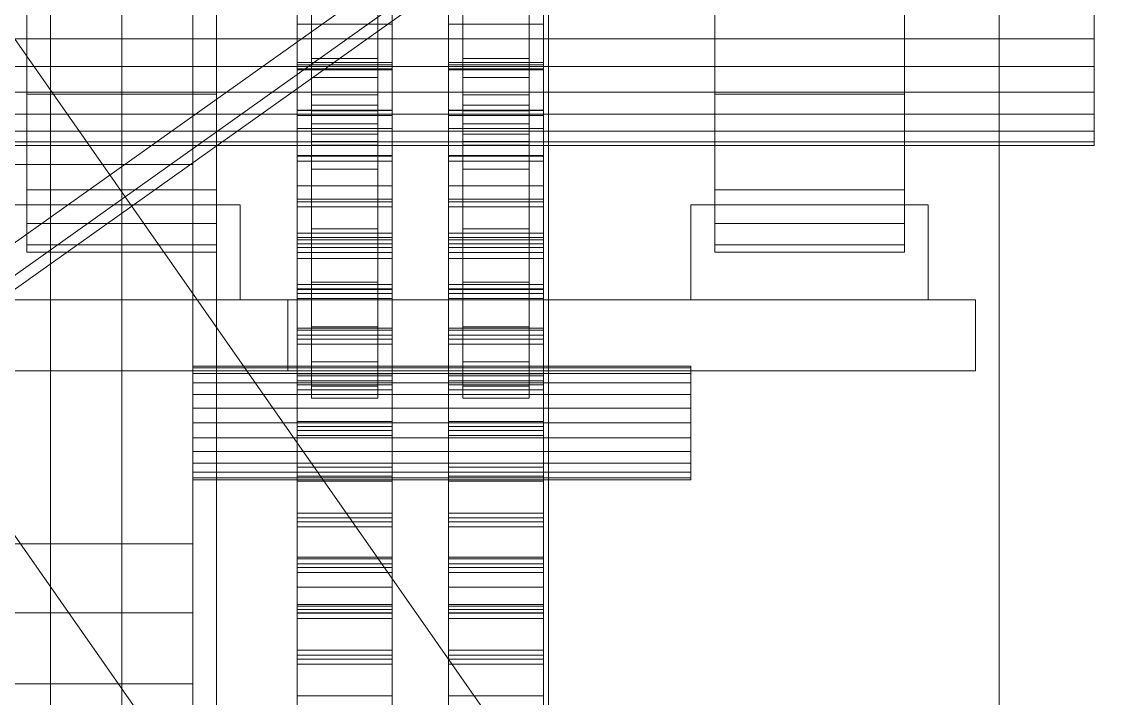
# Model space of a CAD drawing. Header units: millimetres. Extents: x -191664 to 191490, y -197311 to 10263.
# Drawn here: x 1393.9 to 1621.7, y -29932.6 to -29789.9 of the extents above; entities that cross this region are included whole.
import ezdxf

# ---------------------------------------------------------------- set-up
doc = ezdxf.new("R2010")
doc.units = ezdxf.units.MM
doc.layers.add('frontal_secador', color=7, linetype='Continuous', lineweight=0)
doc.layers.add('frontal_tolva', color=7, linetype='Continuous', lineweight=0)

msp = doc.modelspace()

# ---------------------------------------------------------------- linework, layer by layer
at = {"layer": 'frontal_secador', "color": 253, "true_color": 0xa6b3ba}
for p, q in [((1600, -31975), (1600, -29010)), ((1300, -29848.5), (1450, -29848.5)), ((1300, -29848.5), (1595, -29848.5)), ((1450, -29863.5), (1450, -29848.5)), ((1595, -29863.5), (1595, -29848.5)), ((1300, -29863.5), (1450, -29863.5)), ((1300, -29863.5), (1595, -29863.5)), ((1370, -29914.49), (1430, -29914.49)), ((1430, -29929.49), (1430, -29914.49)), ((1370, -29929.49), (1430, -29929.49))]:
    msp.add_line(p, q, dxfattribs=at)
at = {"layer": 'frontal_secador', "color": 254, "true_color": 0xd8e0dc}
msp.add_line((1400, -31335), (1400, -29065), dxfattribs=at)
at = {"layer": 'frontal_secador', "color": 253, "true_color": 0x9fadb2}
msp.add_line((1400, -30650), (1400, -29065), dxfattribs=at)
at = {"layer": 'frontal_secador', "color": 251, "true_color": 0x536a64}
for p, q in [((1400, -31350), (1400, -29100)), ((1400, -30625), (1400, -29605)), ((1430, -30625), (1430, -29605))]:
    msp.add_line(p, q, dxfattribs=at)
at = {"layer": 'frontal_secador', "color": 9, "true_color": 0xb8c6c1}
for p, q in [((1415, -30590), (1415, -29640)), ((1435, -30590), (1435, -29640))]:
    msp.add_line(p, q, dxfattribs=at)
at = {"layer": 'frontal_secador', "color": 55, "true_color": 0xb9a24b}
msp.add_line((1505, -30183.5), (1505, -29683.5), dxfattribs=at)
at = {"layer": 'frontal_secador', "color": 252, "true_color": 0x8ba19a}
for p, q in [((1455, -29793.5), (1455, -29779.51)), ((1469, -29779.51), (1469, -29793.5)), ((1486.88, -29793.5), (1486.88, -29779.51)), ((1500.88, -29779.51), (1500.88, -29793.5)), ((1395, -29793.5), (1395, -29781.85)), ((1435, -29781.85), (1435, -29793.5)), ((1540, -29793.5), (1540, -29781.85)), ((1580, -29781.85), (1580, -29793.5)), ((1395, -29787.68), (1395, -29793.5)), ((1435, -29793.5), (1435, -29787.68)), ((1540, -29787.68), (1540, -29793.5)), ((1580, -29793.5), (1580, -29787.68)), ((1455, -29789.37), (1455, -29793.5)), ((1469, -29793.5), (1469, -29789.37)), ((1486.88, -29789.37), (1486.88, -29793.5)), ((1500.88, -29793.5), (1500.88, -29789.37)), ((1435, -29793.5), (1395, -29793.5)), ((1395, -29793.5), (1395, -29805.15)), ((1395, -29799.32), (1395, -29793.5)), ((1435, -29805.15), (1435, -29793.5)), ((1435, -29793.5), (1435, -29799.32)), ((1469, -29793.5), (1455, -29793.5)), ((1455, -29793.5), (1455, -29807.49)), ((1455, -29797.63), (1455, -29793.5)), ((1469, -29807.49), (1469, -29793.5)), ((1469, -29793.5), (1469, -29797.63)), ((1500.88, -29793.5), (1486.88, -29793.5)), ((1486.88, -29793.5), (1486.88, -29807.49)), ((1486.88, -29797.63), (1486.88, -29793.5)), ((1500.88, -29807.49), (1500.88, -29793.5)), ((1500.88, -29793.5), (1500.88, -29797.63)), ((1580, -29793.5), (1540, -29793.5)), ((1540, -29793.5), (1540, -29805.15)), ((1540, -29799.32), (1540, -29793.5)), ((1580, -29805.15), (1580, -29793.5)), ((1580, -29793.5), (1580, -29799.32)), ((1469, -29797.63), (1455, -29797.63)), ((1455, -29797.63), (1455, -29807.49)), ((1455, -29801.63), (1455, -29797.63)), ((1469, -29807.49), (1469, -29797.63)), ((1469, -29797.63), (1469, -29801.63)), ((1500.88, -29797.63), (1486.88, -29797.63)), ((1486.88, -29797.63), (1486.88, -29807.49)), ((1486.88, -29801.63), (1486.88, -29797.63)), ((1500.88, -29807.49), (1500.88, -29797.63)), ((1500.88, -29797.63), (1500.88, -29801.63)), ((1435, -29799.32), (1395, -29799.32)), ((1395, -29799.32), (1395, -29805.15)), ((1395, -29804.75), (1395, -29799.32)), ((1435, -29805.15), (1435, -29799.32)), ((1435, -29799.32), (1435, -29804.75)), ((1580, -29799.32), (1540, -29799.32)), ((1540, -29799.32), (1540, -29805.15)), ((1540, -29804.75), (1540, -29799.32)), ((1580, -29805.15), (1580, -29799.32)), ((1580, -29799.32), (1580, -29804.75)), ((1469, -29801.63), (1455, -29801.63)), ((1455, -29801.63), (1455, -29821)), ((1455, -29805.34), (1455, -29801.63)), ((1469, -29821), (1469, -29801.63)), ((1469, -29801.63), (1469, -29805.34)), ((1500.88, -29801.63), (1486.88, -29801.63)), ((1486.88, -29801.63), (1486.88, -29821)), ((1486.88, -29805.34), (1486.88, -29801.63)), ((1500.88, -29821), (1500.88, -29801.63)), ((1500.88, -29801.63), (1500.88, -29805.34)), ((1435, -29804.75), (1395, -29804.75)), ((1395, -29804.75), (1395, -29816)), ((1395, -29809.41), (1395, -29804.75)), ((1395, -29805.15), (1435, -29805.15)), ((1395, -29805.15), (1395, -29816)), ((1435, -29816), (1435, -29804.75)), ((1435, -29804.75), (1435, -29809.41)), ((1435, -29816), (1435, -29805.15)), ((1580, -29804.75), (1540, -29804.75)), ((1540, -29804.75), (1540, -29816)), ((1540, -29809.41), (1540, -29804.75)), ((1540, -29805.15), (1580, -29805.15)), ((1540, -29805.15), (1540, -29816)), ((1580, -29816), (1580, -29804.75)), ((1580, -29804.75), (1580, -29809.41)), ((1580, -29816), (1580, -29805.15)), ((1469, -29805.34), (1455, -29805.34)), ((1455, -29805.34), (1455, -29833.57)), ((1455, -29808.66), (1455, -29805.34)), ((1469, -29833.57), (1469, -29805.34)), ((1469, -29805.34), (1469, -29808.66)), ((1500.88, -29805.34), (1486.88, -29805.34)), ((1486.88, -29805.34), (1486.88, -29833.57)), ((1486.88, -29808.66), (1486.88, -29805.34)), ((1500.88, -29833.57), (1500.88, -29805.34)), ((1500.88, -29805.34), (1500.88, -29808.66)), ((1435, -29809.41), (1395, -29809.41)), ((1395, -29809.41), (1395, -29825.32)), ((1395, -29812.99), (1395, -29809.41)), ((1435, -29825.32), (1435, -29809.41)), ((1435, -29809.41), (1435, -29812.99)), ((1455, -29807.49), (1469, -29807.49)), ((1455, -29807.49), (1455, -29821)), ((1469, -29808.66), (1455, -29808.66)), ((1455, -29808.66), (1455, -29844.78)), ((1455, -29811.46), (1455, -29808.66)), ((1469, -29821), (1469, -29807.49)), ((1469, -29844.78), (1469, -29808.66)), ((1469, -29808.66), (1469, -29811.46)), ((1486.88, -29807.49), (1500.88, -29807.49)), ((1486.88, -29807.49), (1486.88, -29821)), ((1500.88, -29808.66), (1486.88, -29808.66)), ((1486.88, -29808.66), (1486.88, -29844.78)), ((1486.88, -29811.46), (1486.88, -29808.66)), ((1500.88, -29821), (1500.88, -29807.49)), ((1500.88, -29844.78), (1500.88, -29808.66)), ((1500.88, -29808.66), (1500.88, -29811.46)), ((1580, -29809.41), (1540, -29809.41)), ((1540, -29809.41), (1540, -29825.32)), ((1540, -29812.99), (1540, -29809.41)), ((1580, -29825.32), (1580, -29809.41)), ((1580, -29809.41), (1580, -29812.99)), ((1469, -29811.46), (1455, -29811.46)), ((1455, -29811.46), (1455, -29854.24)), ((1455, -29813.64), (1455, -29811.46)), ((1469, -29854.24), (1469, -29811.46)), ((1469, -29811.46), (1469, -29813.64)), ((1500.88, -29811.46), (1486.88, -29811.46)), ((1486.88, -29811.46), (1486.88, -29854.24)), ((1486.88, -29813.64), (1486.88, -29811.46)), ((1500.88, -29854.24), (1500.88, -29811.46)), ((1500.88, -29811.46), (1500.88, -29813.64)), ((1435, -29812.99), (1395, -29812.99)), ((1395, -29812.99), (1395, -29832.47)), ((1395, -29815.23), (1395, -29812.99)), ((1435, -29832.47), (1435, -29812.99)), ((1435, -29812.99), (1435, -29815.23)), ((1469, -29813.64), (1455, -29813.64)), ((1455, -29813.64), (1455, -29861.64)), ((1455, -29815.14), (1455, -29813.64)), ((1469, -29861.64), (1469, -29813.64)), ((1469, -29813.64), (1469, -29815.14)), ((1500.88, -29813.64), (1486.88, -29813.64)), ((1486.88, -29813.64), (1486.88, -29861.64)), ((1486.88, -29815.14), (1486.88, -29813.64)), ((1500.88, -29861.64), (1500.88, -29813.64)), ((1500.88, -29813.64), (1500.88, -29815.14)), ((1580, -29812.99), (1540, -29812.99)), ((1540, -29812.99), (1540, -29832.47)), ((1540, -29815.23), (1540, -29812.99)), ((1580, -29832.47), (1580, -29812.99)), ((1580, -29812.99), (1580, -29815.23)), ((1435, -29815.23), (1395, -29815.23)), ((1395, -29815.23), (1395, -29836.97)), ((1395, -29816), (1395, -29815.23)), ((1395, -29816), (1435, -29816)), ((1395, -29816), (1395, -29825.32)), ((1395, -29816), (1395, -29838.5)), ((1435, -29836.97), (1435, -29815.23)), ((1435, -29815.23), (1435, -29816)), ((1435, -29825.32), (1435, -29816)), ((1435, -29838.5), (1435, -29816)), ((1469, -29815.14), (1455, -29815.14)), ((1455, -29815.14), (1455, -29866.71)), ((1455, -29815.9), (1455, -29815.14)), ((1469, -29815.9), (1455, -29815.9)), ((1455, -29815.9), (1455, -29869.29)), ((1469, -29866.71), (1469, -29815.14)), ((1469, -29815.14), (1469, -29815.9)), ((1469, -29869.29), (1469, -29815.9)), ((1500.88, -29815.14), (1486.88, -29815.14)), ((1486.88, -29815.14), (1486.88, -29866.71)), ((1486.88, -29815.9), (1486.88, -29815.14)), ((1500.88, -29815.9), (1486.88, -29815.9)), ((1486.88, -29815.9), (1486.88, -29869.29)), ((1500.88, -29866.71), (1500.88, -29815.14)), ((1500.88, -29815.14), (1500.88, -29815.9)), ((1500.88, -29869.29), (1500.88, -29815.9)), ((1580, -29815.23), (1540, -29815.23)), ((1540, -29815.23), (1540, -29836.97)), ((1540, -29816), (1540, -29815.23)), ((1540, -29816), (1580, -29816)), ((1540, -29816), (1540, -29825.32)), ((1540, -29816), (1540, -29838.5)), ((1580, -29836.97), (1580, -29815.23)), ((1580, -29815.23), (1580, -29816)), ((1580, -29825.32), (1580, -29816)), ((1580, -29838.5), (1580, -29816)), ((1455, -29821), (1469, -29821)), ((1455, -29821), (1455, -29833.57)), ((1469, -29833.57), (1469, -29821)), ((1486.88, -29821), (1500.88, -29821)), ((1486.88, -29821), (1486.88, -29833.57)), ((1500.88, -29833.57), (1500.88, -29821)), ((1395, -29825.32), (1435, -29825.32)), ((1395, -29825.32), (1395, -29832.47)), ((1435, -29832.47), (1435, -29825.32)), ((1540, -29825.32), (1580, -29825.32)), ((1540, -29825.32), (1540, -29832.47)), ((1580, -29832.47), (1580, -29825.32)), ((1395, -29832.47), (1435, -29832.47)), ((1395, -29832.47), (1395, -29836.97)), ((1435, -29836.97), (1435, -29832.47)), ((1540, -29832.47), (1580, -29832.47)), ((1540, -29832.47), (1540, -29836.97)), ((1580, -29836.97), (1580, -29832.47)), ((1452, -29835.86), (1452, -29834.49)), ((1452, -29834.49), (1472, -29834.49)), ((1452, -29862.49), (1452, -29834.49)), ((1455, -29833.57), (1469, -29833.57)), ((1455, -29833.57), (1455, -29844.78)), ((1469, -29844.78), (1469, -29833.57)), ((1472, -29834.49), (1472, -29835.86)), ((1472, -29834.49), (1472, -29862.49)), ((1483.88, -29835.86), (1483.88, -29834.49)), ((1483.88, -29834.49), (1503.88, -29834.49)), ((1483.88, -29862.49), (1483.88, -29834.49)), ((1486.88, -29833.57), (1500.88, -29833.57)), ((1486.88, -29833.57), (1486.88, -29844.78)), ((1500.88, -29844.78), (1500.88, -29833.57)), ((1503.88, -29834.49), (1503.88, -29835.86)), ((1503.88, -29834.49), (1503.88, -29862.49)), ((1395, -29836.97), (1435, -29836.97)), ((1395, -29836.97), (1395, -29838.5)), ((1435, -29838.5), (1435, -29836.97)), ((1452, -29839.85), (1452, -29835.86)), ((1452, -29835.86), (1472, -29835.86)), ((1452, -29862.9), (1452, -29835.86)), ((1472, -29835.86), (1472, -29839.85)), ((1472, -29835.86), (1472, -29862.9)), ((1483.88, -29839.85), (1483.88, -29835.86)), ((1483.88, -29835.86), (1503.88, -29835.86)), ((1483.88, -29862.9), (1483.88, -29835.86)), ((1503.88, -29835.86), (1503.88, -29839.85)), ((1503.88, -29835.86), (1503.88, -29862.9)), ((1540, -29836.97), (1580, -29836.97)), ((1540, -29836.97), (1540, -29838.5)), ((1580, -29838.5), (1580, -29836.97)), ((1395, -29838.5), (1435, -29838.5)), ((1540, -29838.5), (1580, -29838.5)), ((1452, -29846.21), (1452, -29839.85)), ((1452, -29839.85), (1472, -29839.85)), ((1452, -29864.1), (1452, -29839.85)), ((1472, -29839.85), (1472, -29846.21)), ((1472, -29839.85), (1472, -29864.1)), ((1483.88, -29846.21), (1483.88, -29839.85)), ((1483.88, -29839.85), (1503.88, -29839.85)), ((1483.88, -29864.1), (1483.88, -29839.85)), ((1503.88, -29839.85), (1503.88, -29846.21)), ((1503.88, -29839.85), (1503.88, -29864.1)), ((1455, -29844.78), (1469, -29844.78)), ((1455, -29844.78), (1455, -29854.24)), ((1469, -29854.24), (1469, -29844.78)), ((1486.88, -29844.78), (1500.88, -29844.78)), ((1486.88, -29844.78), (1486.88, -29854.24)), ((1500.88, -29854.24), (1500.88, -29844.78)), ((1452, -29854.49), (1452, -29846.21)), ((1452, -29846.21), (1472, -29846.21)), ((1452, -29866.01), (1452, -29846.21)), ((1472, -29846.21), (1472, -29854.49)), ((1472, -29846.21), (1472, -29866.01)), ((1483.88, -29854.49), (1483.88, -29846.21)), ((1483.88, -29846.21), (1503.88, -29846.21)), ((1483.88, -29866.01), (1483.88, -29846.21)), ((1503.88, -29846.21), (1503.88, -29854.49)), ((1503.88, -29846.21), (1503.88, -29866.01)), ((1452, -29864.14), (1452, -29854.49)), ((1452, -29854.49), (1472, -29854.49)), ((1452, -29868.49), (1452, -29854.49)), ((1455, -29854.24), (1469, -29854.24)), ((1455, -29854.24), (1455, -29861.64)), ((1469, -29861.64), (1469, -29854.24)), ((1472, -29854.49), (1472, -29864.14)), ((1472, -29854.49), (1472, -29868.49)), ((1483.88, -29864.14), (1483.88, -29854.49)), ((1483.88, -29854.49), (1503.88, -29854.49)), ((1483.88, -29868.49), (1483.88, -29854.49)), ((1486.88, -29854.24), (1500.88, -29854.24)), ((1486.88, -29854.24), (1486.88, -29861.64)), ((1500.88, -29861.64), (1500.88, -29854.24)), ((1503.88, -29854.49), (1503.88, -29864.14)), ((1503.88, -29854.49), (1503.88, -29868.49)), ((1455, -29861.64), (1469, -29861.64)), ((1455, -29861.64), (1455, -29866.71)), ((1469, -29866.71), (1469, -29861.64)), ((1486.88, -29861.64), (1500.88, -29861.64)), ((1486.88, -29861.64), (1486.88, -29866.71)), ((1500.88, -29866.71), (1500.88, -29861.64)), ((1452, -29862.49), (1452, -29862.9)), ((1472, -29862.49), (1452, -29862.49)), ((1452, -29862.9), (1452, -29864.1)), ((1472, -29862.9), (1452, -29862.9)), ((1452, -29864.1), (1452, -29866.01)), ((1472, -29864.1), (1452, -29864.1)), ((1452, -29874.49), (1452, -29864.14)), ((1452, -29864.14), (1472, -29864.14)), ((1452, -29871.39), (1452, -29864.14)), ((1472, -29862.9), (1472, -29862.49)), ((1472, -29864.1), (1472, -29862.9)), ((1472, -29866.01), (1472, -29864.1)), ((1472, -29864.14), (1472, -29874.49)), ((1472, -29864.14), (1472, -29871.39)), ((1483.88, -29862.49), (1483.88, -29862.9)), ((1503.88, -29862.49), (1483.88, -29862.49)), ((1483.88, -29862.9), (1483.88, -29864.1)), ((1503.88, -29862.9), (1483.88, -29862.9)), ((1483.88, -29864.1), (1483.88, -29866.01)), ((1503.88, -29864.1), (1483.88, -29864.1)), ((1483.88, -29874.49), (1483.88, -29864.14)), ((1483.88, -29864.14), (1503.88, -29864.14)), ((1483.88, -29871.39), (1483.88, -29864.14)), ((1503.88, -29862.9), (1503.88, -29862.49)), ((1503.88, -29864.1), (1503.88, -29862.9)), ((1503.88, -29866.01), (1503.88, -29864.1)), ((1503.88, -29864.14), (1503.88, -29874.49)), ((1503.88, -29864.14), (1503.88, -29871.39)), ((1452, -29866.01), (1452, -29868.49)), ((1472, -29866.01), (1452, -29866.01)), ((1472, -29868.49), (1472, -29866.01)), ((1483.88, -29866.01), (1483.88, -29868.49)), ((1503.88, -29866.01), (1483.88, -29866.01)), ((1503.88, -29868.49), (1503.88, -29866.01)), ((1452, -29868.49), (1452, -29871.39)), ((1472, -29868.49), (1452, -29868.49)), ((1455, -29866.71), (1469, -29866.71)), ((1455, -29866.71), (1455, -29869.29)), ((1469, -29869.29), (1469, -29866.71)), ((1472, -29871.39), (1472, -29868.49)), ((1483.88, -29868.49), (1483.88, -29871.39)), ((1503.88, -29868.49), (1483.88, -29868.49)), ((1486.88, -29866.71), (1500.88, -29866.71)), ((1486.88, -29866.71), (1486.88, -29869.29)), ((1500.88, -29869.29), (1500.88, -29866.71)), ((1503.88, -29871.39), (1503.88, -29868.49)), ((1455, -29869.29), (1469, -29869.29)), ((1486.88, -29869.29), (1500.88, -29869.29)), ((1452, -29871.39), (1452, -29874.49)), ((1472, -29871.39), (1452, -29871.39)), ((1472, -29874.49), (1472, -29871.39)), ((1483.88, -29871.39), (1483.88, -29874.49)), ((1503.88, -29871.39), (1483.88, -29871.39)), ((1503.88, -29874.49), (1503.88, -29871.39)), ((1472, -29874.49), (1452, -29874.49)), ((1452, -29874.49), (1452, -29884.85)), ((1452, -29877.6), (1452, -29874.49)), ((1472, -29884.85), (1472, -29874.49)), ((1472, -29874.49), (1472, -29877.6)), ((1503.88, -29874.49), (1483.88, -29874.49)), ((1483.88, -29874.49), (1483.88, -29884.85)), ((1483.88, -29877.6), (1483.88, -29874.49)), ((1503.88, -29884.85), (1503.88, -29874.49)), ((1503.88, -29874.49), (1503.88, -29877.6)), ((1472, -29877.6), (1452, -29877.6)), ((1452, -29877.6), (1452, -29884.85)), ((1452, -29880.49), (1452, -29877.6)), ((1472, -29884.85), (1472, -29877.6)), ((1472, -29877.6), (1472, -29880.49)), ((1503.88, -29877.6), (1483.88, -29877.6)), ((1483.88, -29877.6), (1483.88, -29884.85)), ((1483.88, -29880.49), (1483.88, -29877.6)), ((1503.88, -29884.85), (1503.88, -29877.6)), ((1503.88, -29877.6), (1503.88, -29880.49)), ((1472, -29880.49), (1452, -29880.49)), ((1452, -29880.49), (1452, -29894.49)), ((1452, -29882.98), (1452, -29880.49)), ((1472, -29894.49), (1472, -29880.49)), ((1472, -29880.49), (1472, -29882.98)), ((1503.88, -29880.49), (1483.88, -29880.49)), ((1483.88, -29880.49), (1483.88, -29894.49)), ((1483.88, -29882.98), (1483.88, -29880.49)), ((1503.88, -29894.49), (1503.88, -29880.49)), ((1503.88, -29880.49), (1503.88, -29882.98)), ((1472, -29882.98), (1452, -29882.98)), ((1452, -29882.98), (1452, -29902.78)), ((1452, -29884.89), (1452, -29882.98)), ((1452, -29884.85), (1472, -29884.85)), ((1452, -29884.85), (1452, -29894.49)), ((1472, -29884.89), (1452, -29884.89)), ((1452, -29884.89), (1452, -29909.14)), ((1452, -29886.09), (1452, -29884.89)), ((1472, -29902.78), (1472, -29882.98)), ((1472, -29882.98), (1472, -29884.89)), ((1472, -29894.49), (1472, -29884.85)), ((1472, -29909.14), (1472, -29884.89)), ((1472, -29884.89), (1472, -29886.09)), ((1503.88, -29882.98), (1483.88, -29882.98)), ((1483.88, -29882.98), (1483.88, -29902.78)), ((1483.88, -29884.89), (1483.88, -29882.98)), ((1483.88, -29884.85), (1503.88, -29884.85)), ((1483.88, -29884.85), (1483.88, -29894.49)), ((1503.88, -29884.89), (1483.88, -29884.89)), ((1483.88, -29884.89), (1483.88, -29909.14)), ((1483.88, -29886.09), (1483.88, -29884.89)), ((1503.88, -29902.78), (1503.88, -29882.98)), ((1503.88, -29882.98), (1503.88, -29884.89)), ((1503.88, -29894.49), (1503.88, -29884.85)), ((1503.88, -29909.14), (1503.88, -29884.89)), ((1503.88, -29884.89), (1503.88, -29886.09)), ((1472, -29886.09), (1452, -29886.09)), ((1452, -29886.09), (1452, -29913.13)), ((1452, -29886.49), (1452, -29886.09)), ((1472, -29886.49), (1452, -29886.49)), ((1452, -29886.49), (1452, -29914.49)), ((1472, -29913.13), (1472, -29886.09)), ((1472, -29886.09), (1472, -29886.49)), ((1472, -29914.49), (1472, -29886.49)), ((1503.88, -29886.09), (1483.88, -29886.09)), ((1483.88, -29886.09), (1483.88, -29913.13)), ((1483.88, -29886.49), (1483.88, -29886.09)), ((1503.88, -29886.49), (1483.88, -29886.49)), ((1483.88, -29886.49), (1483.88, -29914.49)), ((1503.88, -29913.13), (1503.88, -29886.09)), ((1503.88, -29886.09), (1503.88, -29886.49)), ((1503.88, -29914.49), (1503.88, -29886.49)), ((1452, -29894.49), (1472, -29894.49)), ((1452, -29894.49), (1452, -29902.78)), ((1472, -29902.78), (1472, -29894.49)), ((1483.88, -29894.49), (1503.88, -29894.49)), ((1483.88, -29894.49), (1483.88, -29902.78)), ((1503.88, -29902.78), (1503.88, -29894.49)), ((1452, -29902.78), (1472, -29902.78)), ((1452, -29902.78), (1452, -29909.14)), ((1472, -29909.14), (1472, -29902.78)), ((1483.88, -29902.78), (1503.88, -29902.78)), ((1483.88, -29902.78), (1483.88, -29909.14)), ((1503.88, -29909.14), (1503.88, -29902.78)), ((1452, -29909.14), (1472, -29909.14)), ((1452, -29909.14), (1452, -29913.13)), ((1472, -29913.13), (1472, -29909.14)), ((1483.88, -29909.14), (1503.88, -29909.14)), ((1483.88, -29909.14), (1483.88, -29913.13)), ((1503.88, -29913.13), (1503.88, -29909.14)), ((1452, -29913.13), (1472, -29913.13)), ((1452, -29913.13), (1452, -29914.49)), ((1452, -29914.49), (1472, -29914.49)), ((1472, -29914.49), (1472, -29913.13)), ((1483.88, -29913.13), (1503.88, -29913.13)), ((1483.88, -29913.13), (1483.88, -29914.49)), ((1483.88, -29914.49), (1503.88, -29914.49)), ((1503.88, -29914.49), (1503.88, -29913.13))]:
    msp.add_line(p, q, dxfattribs=at)
at = {"layer": 'frontal_secador', "color": 8, "true_color": 0x657a85}
for p, q in [((1452, -29780.75), (1452, -29790.39)), ((1472, -29790.39), (1472, -29780.75)), ((1483.88, -29780.75), (1483.88, -29790.39)), ((1503.88, -29790.39), (1503.88, -29780.75)), ((1452, -29799.83), (1452, -29787.07)), ((1452, -29788.4), (1452, -29798.53)), ((1472, -29787.07), (1472, -29799.83)), ((1472, -29798.53), (1472, -29788.4)), ((1483.88, -29799.83), (1483.88, -29787.07)), ((1483.88, -29788.4), (1483.88, -29798.53)), ((1503.88, -29787.07), (1503.88, -29799.83)), ((1503.88, -29798.53), (1503.88, -29788.4)), ((1452, -29798.97), (1452, -29789.33)), ((1452, -29790.39), (1472, -29790.39)), ((1452, -29798.97), (1452, -29790.39)), ((1452, -29790.39), (1452, -29800.02)), ((1472, -29789.33), (1472, -29798.97)), ((1472, -29790.39), (1472, -29798.97)), ((1472, -29800.02), (1472, -29790.39)), ((1483.88, -29798.97), (1483.88, -29789.33)), ((1483.88, -29790.39), (1503.88, -29790.39)), ((1483.88, -29798.97), (1483.88, -29790.39)), ((1483.88, -29790.39), (1483.88, -29800.02)), ((1503.88, -29789.33), (1503.88, -29798.97)), ((1503.88, -29790.39), (1503.88, -29798.97)), ((1503.88, -29800.02), (1503.88, -29790.39)), ((1472, -29798.53), (1452, -29798.53)), ((1452, -29798.53), (1452, -29808.52)), ((1452, -29798.53), (1452, -29799.83)), ((1472, -29798.97), (1452, -29798.97)), ((1452, -29808.61), (1452, -29798.97)), ((1452, -29812.42), (1452, -29799.83)), ((1452, -29799.83), (1472, -29799.83)), ((1452, -29800.02), (1472, -29800.02)), ((1452, -29808.61), (1452, -29800.02)), ((1452, -29800.02), (1452, -29809.66)), ((1472, -29808.52), (1472, -29798.53)), ((1472, -29799.83), (1472, -29798.53)), ((1472, -29798.97), (1472, -29808.61)), ((1472, -29799.83), (1472, -29812.42)), ((1472, -29800.02), (1472, -29808.61)), ((1472, -29809.66), (1472, -29800.02)), ((1503.88, -29798.53), (1483.88, -29798.53)), ((1483.88, -29798.53), (1483.88, -29808.52)), ((1483.88, -29798.53), (1483.88, -29799.83)), ((1503.88, -29798.97), (1483.88, -29798.97)), ((1483.88, -29808.61), (1483.88, -29798.97)), ((1483.88, -29812.42), (1483.88, -29799.83)), ((1483.88, -29799.83), (1503.88, -29799.83)), ((1483.88, -29800.02), (1503.88, -29800.02)), ((1483.88, -29808.61), (1483.88, -29800.02)), ((1483.88, -29800.02), (1483.88, -29809.66)), ((1503.88, -29808.52), (1503.88, -29798.53)), ((1503.88, -29799.83), (1503.88, -29798.53)), ((1503.88, -29798.97), (1503.88, -29808.61)), ((1503.88, -29799.83), (1503.88, -29812.42)), ((1503.88, -29800.02), (1503.88, -29808.61)), ((1503.88, -29809.66), (1503.88, -29800.02)), ((1472, -29808.52), (1452, -29808.52)), ((1452, -29808.52), (1452, -29818.1)), ((1452, -29808.52), (1452, -29812.42)), ((1472, -29808.61), (1452, -29808.61)), ((1452, -29818.25), (1452, -29808.61)), ((1452, -29809.66), (1472, -29809.66)), ((1452, -29818.25), (1452, -29809.66)), ((1452, -29809.66), (1452, -29819.3)), ((1472, -29818.1), (1472, -29808.52)), ((1472, -29812.42), (1472, -29808.52)), ((1472, -29808.61), (1472, -29818.25)), ((1472, -29809.66), (1472, -29818.25)), ((1472, -29819.3), (1472, -29809.66)), ((1503.88, -29808.52), (1483.88, -29808.52)), ((1483.88, -29808.52), (1483.88, -29818.1)), ((1483.88, -29808.52), (1483.88, -29812.42)), ((1503.88, -29808.61), (1483.88, -29808.61)), ((1483.88, -29818.25), (1483.88, -29808.61)), ((1483.88, -29809.66), (1503.88, -29809.66)), ((1483.88, -29818.25), (1483.88, -29809.66)), ((1483.88, -29809.66), (1483.88, -29819.3)), ((1503.88, -29818.1), (1503.88, -29808.52)), ((1503.88, -29812.42), (1503.88, -29808.52)), ((1503.88, -29808.61), (1503.88, -29818.25)), ((1503.88, -29809.66), (1503.88, -29818.25)), ((1503.88, -29819.3), (1503.88, -29809.66)), ((1452, -29824.49), (1452, -29812.42)), ((1452, -29812.42), (1472, -29812.42)), ((1472, -29812.42), (1472, -29824.49)), ((1483.88, -29824.49), (1483.88, -29812.42)), ((1483.88, -29812.42), (1503.88, -29812.42)), ((1503.88, -29812.42), (1503.88, -29824.49)), ((1472, -29818.1), (1452, -29818.1)), ((1452, -29818.1), (1452, -29827.32)), ((1452, -29818.1), (1452, -29824.49)), ((1472, -29818.25), (1452, -29818.25)), ((1452, -29827.89), (1452, -29818.25)), ((1472, -29827.32), (1472, -29818.1)), ((1472, -29824.49), (1472, -29818.1)), ((1472, -29818.25), (1472, -29827.89)), ((1503.88, -29818.1), (1483.88, -29818.1)), ((1483.88, -29818.1), (1483.88, -29827.32)), ((1483.88, -29818.1), (1483.88, -29824.49)), ((1503.88, -29818.25), (1483.88, -29818.25)), ((1483.88, -29827.89), (1483.88, -29818.25)), ((1503.88, -29827.32), (1503.88, -29818.1)), ((1503.88, -29824.49), (1503.88, -29818.1)), ((1503.88, -29818.25), (1503.88, -29827.89)), ((1452, -29819.3), (1472, -29819.3)), ((1452, -29827.89), (1452, -29819.3)), ((1452, -29819.3), (1452, -29828.94)), ((1472, -29819.3), (1472, -29827.89)), ((1472, -29828.94), (1472, -29819.3)), ((1483.88, -29819.3), (1503.88, -29819.3)), ((1483.88, -29827.89), (1483.88, -29819.3)), ((1483.88, -29819.3), (1483.88, -29828.94)), ((1503.88, -29819.3), (1503.88, -29827.89)), ((1503.88, -29828.94), (1503.88, -29819.3)), ((1452, -29835.4), (1452, -29824.49)), ((1452, -29824.49), (1472, -29824.49)), ((1472, -29824.49), (1472, -29835.4)), ((1483.88, -29835.4), (1483.88, -29824.49)), ((1483.88, -29824.49), (1503.88, -29824.49)), ((1503.88, -29824.49), (1503.88, -29835.4)), ((1472, -29827.32), (1452, -29827.32)), ((1452, -29827.32), (1452, -29836.7)), ((1452, -29827.32), (1452, -29835.4)), ((1472, -29827.89), (1452, -29827.89)), ((1452, -29837.53), (1452, -29827.89)), ((1472, -29836.7), (1472, -29827.32)), ((1472, -29835.4), (1472, -29827.32)), ((1472, -29827.89), (1472, -29837.53)), ((1503.88, -29827.32), (1483.88, -29827.32)), ((1483.88, -29827.32), (1483.88, -29836.7)), ((1483.88, -29827.32), (1483.88, -29835.4)), ((1503.88, -29827.89), (1483.88, -29827.89)), ((1483.88, -29837.53), (1483.88, -29827.89)), ((1503.88, -29836.7), (1503.88, -29827.32)), ((1503.88, -29835.4), (1503.88, -29827.32)), ((1503.88, -29827.89), (1503.88, -29837.53)), ((1452, -29828.94), (1472, -29828.94)), ((1452, -29837.53), (1452, -29828.94)), ((1452, -29828.94), (1452, -29838.58)), ((1472, -29828.94), (1472, -29837.53)), ((1472, -29838.58), (1472, -29828.94)), ((1483.88, -29828.94), (1503.88, -29828.94)), ((1483.88, -29837.53), (1483.88, -29828.94)), ((1483.88, -29828.94), (1483.88, -29838.58)), ((1503.88, -29828.94), (1503.88, -29837.53)), ((1503.88, -29838.58), (1503.88, -29828.94)), ((1452, -29845.29), (1452, -29835.4)), ((1452, -29835.4), (1472, -29835.4)), ((1472, -29836.7), (1452, -29836.7)), ((1452, -29836.7), (1452, -29846.34)), ((1452, -29836.7), (1452, -29845.29)), ((1472, -29835.4), (1472, -29845.29)), ((1472, -29846.34), (1472, -29836.7)), ((1472, -29845.29), (1472, -29836.7)), ((1483.88, -29845.29), (1483.88, -29835.4)), ((1483.88, -29835.4), (1503.88, -29835.4)), ((1503.88, -29836.7), (1483.88, -29836.7)), ((1483.88, -29836.7), (1483.88, -29846.34)), ((1483.88, -29836.7), (1483.88, -29845.29)), ((1503.88, -29835.4), (1503.88, -29845.29)), ((1503.88, -29846.34), (1503.88, -29836.7)), ((1503.88, -29845.29), (1503.88, -29836.7)), ((1472, -29837.53), (1452, -29837.53)), ((1452, -29847.17), (1452, -29837.53)), ((1452, -29838.58), (1472, -29838.58)), ((1452, -29847.17), (1452, -29838.58)), ((1452, -29838.58), (1452, -29848.22)), ((1472, -29837.53), (1472, -29847.17)), ((1472, -29838.58), (1472, -29847.17)), ((1472, -29848.22), (1472, -29838.58)), ((1503.88, -29837.53), (1483.88, -29837.53)), ((1483.88, -29847.17), (1483.88, -29837.53)), ((1483.88, -29838.58), (1503.88, -29838.58)), ((1483.88, -29847.17), (1483.88, -29838.58)), ((1483.88, -29838.58), (1483.88, -29848.22)), ((1503.88, -29837.53), (1503.88, -29847.17)), ((1503.88, -29838.58), (1503.88, -29847.17)), ((1503.88, -29848.22), (1503.88, -29838.58)), ((1452, -29854.93), (1452, -29845.29)), ((1452, -29845.29), (1472, -29845.29)), ((1472, -29845.29), (1472, -29854.93)), ((1483.88, -29854.93), (1483.88, -29845.29)), ((1483.88, -29845.29), (1503.88, -29845.29)), ((1503.88, -29845.29), (1503.88, -29854.93)), ((1472, -29846.34), (1452, -29846.34)), ((1452, -29846.34), (1452, -29855.98)), ((1452, -29846.34), (1452, -29854.93)), ((1472, -29847.17), (1452, -29847.17)), ((1452, -29856.8), (1452, -29847.17)), ((1452, -29848.22), (1472, -29848.22)), ((1452, -29856.8), (1452, -29848.22)), ((1452, -29848.22), (1452, -29857.86)), ((1472, -29855.98), (1472, -29846.34)), ((1472, -29854.93), (1472, -29846.34)), ((1472, -29847.17), (1472, -29856.8)), ((1472, -29848.22), (1472, -29856.8)), ((1472, -29857.86), (1472, -29848.22)), ((1503.88, -29846.34), (1483.88, -29846.34)), ((1483.88, -29846.34), (1483.88, -29855.98)), ((1483.88, -29846.34), (1483.88, -29854.93)), ((1503.88, -29847.17), (1483.88, -29847.17)), ((1483.88, -29856.8), (1483.88, -29847.17)), ((1483.88, -29848.22), (1503.88, -29848.22)), ((1483.88, -29856.8), (1483.88, -29848.22)), ((1483.88, -29848.22), (1483.88, -29857.86)), ((1503.88, -29855.98), (1503.88, -29846.34)), ((1503.88, -29854.93), (1503.88, -29846.34)), ((1503.88, -29847.17), (1503.88, -29856.8)), ((1503.88, -29848.22), (1503.88, -29856.8)), ((1503.88, -29857.86), (1503.88, -29848.22)), ((1452, -29864.57), (1452, -29854.93)), ((1452, -29854.93), (1472, -29854.93)), ((1472, -29854.93), (1472, -29864.57)), ((1483.88, -29864.57), (1483.88, -29854.93)), ((1483.88, -29854.93), (1503.88, -29854.93)), ((1503.88, -29854.93), (1503.88, -29864.57)), ((1472, -29855.98), (1452, -29855.98)), ((1452, -29855.98), (1452, -29865.62)), ((1452, -29855.98), (1452, -29864.57)), ((1472, -29856.8), (1452, -29856.8)), ((1452, -29866.44), (1452, -29856.8)), ((1472, -29865.62), (1472, -29855.98)), ((1472, -29864.57), (1472, -29855.98)), ((1472, -29856.8), (1472, -29866.44)), ((1503.88, -29855.98), (1483.88, -29855.98)), ((1483.88, -29855.98), (1483.88, -29865.62)), ((1483.88, -29855.98), (1483.88, -29864.57)), ((1503.88, -29856.8), (1483.88, -29856.8)), ((1483.88, -29866.44), (1483.88, -29856.8)), ((1503.88, -29865.62), (1503.88, -29855.98)), ((1503.88, -29864.57), (1503.88, -29855.98)), ((1503.88, -29856.8), (1503.88, -29866.44)), ((1452, -29857.86), (1472, -29857.86)), ((1452, -29866.44), (1452, -29857.86)), ((1452, -29857.86), (1452, -29867.49)), ((1472, -29857.86), (1472, -29866.44)), ((1472, -29867.49), (1472, -29857.86)), ((1483.88, -29857.86), (1503.88, -29857.86)), ((1483.88, -29866.44), (1483.88, -29857.86)), ((1483.88, -29857.86), (1483.88, -29867.49)), ((1503.88, -29857.86), (1503.88, -29866.44)), ((1503.88, -29867.49), (1503.88, -29857.86)), ((1452, -29874.21), (1452, -29864.57)), ((1452, -29864.57), (1472, -29864.57)), ((1472, -29865.62), (1452, -29865.62)), ((1452, -29865.62), (1452, -29875.26)), ((1452, -29865.62), (1452, -29874.21)), ((1472, -29866.44), (1452, -29866.44)), ((1452, -29876.08), (1452, -29866.44)), ((1472, -29864.57), (1472, -29874.21)), ((1472, -29875.26), (1472, -29865.62)), ((1472, -29874.21), (1472, -29865.62)), ((1472, -29866.44), (1472, -29876.08)), ((1483.88, -29874.21), (1483.88, -29864.57)), ((1483.88, -29864.57), (1503.88, -29864.57)), ((1503.88, -29865.62), (1483.88, -29865.62)), ((1483.88, -29865.62), (1483.88, -29875.26)), ((1483.88, -29865.62), (1483.88, -29874.21)), ((1503.88, -29866.44), (1483.88, -29866.44)), ((1483.88, -29876.08), (1483.88, -29866.44)), ((1503.88, -29864.57), (1503.88, -29874.21)), ((1503.88, -29875.26), (1503.88, -29865.62)), ((1503.88, -29874.21), (1503.88, -29865.62)), ((1503.88, -29866.44), (1503.88, -29876.08)), ((1452, -29867.49), (1472, -29867.49)), ((1452, -29876.08), (1452, -29867.49)), ((1452, -29867.49), (1452, -29877.13)), ((1472, -29867.49), (1472, -29876.08)), ((1472, -29877.13), (1472, -29867.49)), ((1483.88, -29867.49), (1503.88, -29867.49)), ((1483.88, -29876.08), (1483.88, -29867.49)), ((1483.88, -29867.49), (1483.88, -29877.13)), ((1503.88, -29867.49), (1503.88, -29876.08)), ((1503.88, -29877.13), (1503.88, -29867.49)), ((1452, -29883.84), (1452, -29874.21)), ((1452, -29874.21), (1472, -29874.21)), ((1472, -29875.26), (1452, -29875.26)), ((1452, -29875.26), (1452, -29884.9)), ((1452, -29875.26), (1452, -29883.84)), ((1472, -29874.21), (1472, -29883.84)), ((1472, -29884.9), (1472, -29875.26)), ((1472, -29883.84), (1472, -29875.26)), ((1483.88, -29883.84), (1483.88, -29874.21)), ((1483.88, -29874.21), (1503.88, -29874.21)), ((1503.88, -29875.26), (1483.88, -29875.26)), ((1483.88, -29875.26), (1483.88, -29884.9)), ((1483.88, -29875.26), (1483.88, -29883.84)), ((1503.88, -29874.21), (1503.88, -29883.84)), ((1503.88, -29884.9), (1503.88, -29875.26)), ((1503.88, -29883.84), (1503.88, -29875.26)), ((1472, -29876.08), (1452, -29876.08)), ((1452, -29885.72), (1452, -29876.08)), ((1452, -29877.13), (1472, -29877.13)), ((1452, -29885.72), (1452, -29877.13)), ((1452, -29877.13), (1452, -29886.77)), ((1472, -29876.08), (1472, -29885.72)), ((1472, -29877.13), (1472, -29885.72)), ((1472, -29886.77), (1472, -29877.13)), ((1503.88, -29876.08), (1483.88, -29876.08)), ((1483.88, -29885.72), (1483.88, -29876.08)), ((1483.88, -29877.13), (1503.88, -29877.13)), ((1483.88, -29885.72), (1483.88, -29877.13)), ((1483.88, -29877.13), (1483.88, -29886.77)), ((1503.88, -29876.08), (1503.88, -29885.72)), ((1503.88, -29877.13), (1503.88, -29885.72)), ((1503.88, -29886.77), (1503.88, -29877.13)), ((1452, -29893.48), (1452, -29883.84)), ((1452, -29883.84), (1472, -29883.84)), ((1472, -29883.84), (1472, -29893.48)), ((1483.88, -29893.48), (1483.88, -29883.84)), ((1483.88, -29883.84), (1503.88, -29883.84)), ((1503.88, -29883.84), (1503.88, -29893.48)), ((1472, -29884.9), (1452, -29884.9)), ((1452, -29884.9), (1452, -29894.53)), ((1452, -29884.9), (1452, -29893.48)), ((1472, -29885.72), (1452, -29885.72)), ((1452, -29895.36), (1452, -29885.72)), ((1452, -29886.77), (1472, -29886.77)), ((1452, -29895.36), (1452, -29886.77)), ((1452, -29886.77), (1452, -29896.41)), ((1472, -29894.53), (1472, -29884.9)), ((1472, -29893.48), (1472, -29884.9)), ((1472, -29885.72), (1472, -29895.36)), ((1472, -29886.77), (1472, -29895.36)), ((1472, -29896.41), (1472, -29886.77)), ((1503.88, -29884.9), (1483.88, -29884.9)), ((1483.88, -29884.9), (1483.88, -29894.53)), ((1483.88, -29884.9), (1483.88, -29893.48)), ((1503.88, -29885.72), (1483.88, -29885.72)), ((1483.88, -29895.36), (1483.88, -29885.72)), ((1483.88, -29886.77), (1503.88, -29886.77)), ((1483.88, -29895.36), (1483.88, -29886.77)), ((1483.88, -29886.77), (1483.88, -29896.41)), ((1503.88, -29894.53), (1503.88, -29884.9)), ((1503.88, -29893.48), (1503.88, -29884.9)), ((1503.88, -29885.72), (1503.88, -29895.36)), ((1503.88, -29886.77), (1503.88, -29895.36)), ((1503.88, -29896.41), (1503.88, -29886.77)), ((1452, -29903.12), (1452, -29893.48)), ((1452, -29893.48), (1472, -29893.48)), ((1472, -29893.48), (1472, -29903.12)), ((1483.88, -29903.12), (1483.88, -29893.48)), ((1483.88, -29893.48), (1503.88, -29893.48)), ((1503.88, -29893.48), (1503.88, -29903.12)), ((1472, -29894.53), (1452, -29894.53)), ((1452, -29894.53), (1452, -29904.17)), ((1452, -29894.53), (1452, -29903.12)), ((1472, -29895.36), (1452, -29895.36)), ((1452, -29905), (1452, -29895.36)), ((1472, -29904.17), (1472, -29894.53)), ((1472, -29903.12), (1472, -29894.53)), ((1472, -29895.36), (1472, -29905)), ((1503.88, -29894.53), (1483.88, -29894.53)), ((1483.88, -29894.53), (1483.88, -29904.17)), ((1483.88, -29894.53), (1483.88, -29903.12)), ((1503.88, -29895.36), (1483.88, -29895.36)), ((1483.88, -29905), (1483.88, -29895.36)), ((1503.88, -29904.17), (1503.88, -29894.53)), ((1503.88, -29903.12), (1503.88, -29894.53)), ((1503.88, -29895.36), (1503.88, -29905)), ((1452, -29896.41), (1472, -29896.41)), ((1452, -29905), (1452, -29896.41)), ((1452, -29896.41), (1452, -29906.05)), ((1472, -29896.41), (1472, -29905)), ((1472, -29906.05), (1472, -29896.41)), ((1483.88, -29896.41), (1503.88, -29896.41)), ((1483.88, -29905), (1483.88, -29896.41)), ((1483.88, -29896.41), (1483.88, -29906.05)), ((1503.88, -29896.41), (1503.88, -29905)), ((1503.88, -29906.05), (1503.88, -29896.41)), ((1452, -29912.76), (1452, -29903.12)), ((1452, -29903.12), (1472, -29903.12)), ((1472, -29904.17), (1452, -29904.17)), ((1452, -29904.17), (1452, -29913.81)), ((1452, -29904.17), (1452, -29912.76)), ((1472, -29905), (1452, -29905)), ((1452, -29914.63), (1452, -29905)), ((1472, -29903.12), (1472, -29912.76)), ((1472, -29913.81), (1472, -29904.17)), ((1472, -29912.76), (1472, -29904.17)), ((1472, -29905), (1472, -29914.63)), ((1483.88, -29912.76), (1483.88, -29903.12)), ((1483.88, -29903.12), (1503.88, -29903.12)), ((1503.88, -29904.17), (1483.88, -29904.17)), ((1483.88, -29904.17), (1483.88, -29913.81)), ((1483.88, -29904.17), (1483.88, -29912.76)), ((1503.88, -29905), (1483.88, -29905)), ((1483.88, -29914.63), (1483.88, -29905)), ((1503.88, -29903.12), (1503.88, -29912.76)), ((1503.88, -29913.81), (1503.88, -29904.17)), ((1503.88, -29912.76), (1503.88, -29904.17)), ((1503.88, -29905), (1503.88, -29914.63)), ((1452, -29906.05), (1472, -29906.05)), ((1452, -29914.63), (1452, -29906.05)), ((1452, -29906.05), (1452, -29915.69)), ((1472, -29906.05), (1472, -29914.63)), ((1472, -29915.69), (1472, -29906.05)), ((1483.88, -29906.05), (1503.88, -29906.05)), ((1483.88, -29914.63), (1483.88, -29906.05)), ((1483.88, -29906.05), (1483.88, -29915.69)), ((1503.88, -29906.05), (1503.88, -29914.63)), ((1503.88, -29915.69), (1503.88, -29906.05)), ((1452, -29922.4), (1452, -29912.76)), ((1452, -29912.76), (1472, -29912.76)), ((1472, -29913.81), (1452, -29913.81)), ((1452, -29913.81), (1452, -29923.45)), ((1452, -29913.81), (1452, -29922.4)), ((1472, -29912.76), (1472, -29922.4)), ((1472, -29923.45), (1472, -29913.81)), ((1472, -29922.4), (1472, -29913.81)), ((1483.88, -29922.4), (1483.88, -29912.76)), ((1483.88, -29912.76), (1503.88, -29912.76)), ((1503.88, -29913.81), (1483.88, -29913.81)), ((1483.88, -29913.81), (1483.88, -29923.45)), ((1483.88, -29913.81), (1483.88, -29922.4)), ((1503.88, -29912.76), (1503.88, -29922.4)), ((1503.88, -29923.45), (1503.88, -29913.81)), ((1503.88, -29922.4), (1503.88, -29913.81)), ((1472, -29914.63), (1452, -29914.63)), ((1452, -29924.27), (1452, -29914.63)), ((1452, -29915.69), (1472, -29915.69)), ((1452, -29924.27), (1452, -29915.69)), ((1452, -29915.69), (1452, -29925.32)), ((1472, -29914.63), (1472, -29924.27)), ((1472, -29915.69), (1472, -29924.27)), ((1472, -29925.32), (1472, -29915.69)), ((1503.88, -29914.63), (1483.88, -29914.63)), ((1483.88, -29924.27), (1483.88, -29914.63)), ((1483.88, -29915.69), (1503.88, -29915.69)), ((1483.88, -29924.27), (1483.88, -29915.69)), ((1483.88, -29915.69), (1483.88, -29925.32)), ((1503.88, -29914.63), (1503.88, -29924.27)), ((1503.88, -29915.69), (1503.88, -29924.27)), ((1503.88, -29925.32), (1503.88, -29915.69)), ((1452, -29932.04), (1452, -29922.4)), ((1452, -29922.4), (1472, -29922.4)), ((1472, -29923.45), (1452, -29923.45)), ((1452, -29923.45), (1452, -29933.09)), ((1452, -29923.45), (1452, -29932.04)), ((1472, -29922.4), (1472, -29932.04)), ((1472, -29933.09), (1472, -29923.45)), ((1472, -29932.04), (1472, -29923.45)), ((1483.88, -29932.04), (1483.88, -29922.4)), ((1483.88, -29922.4), (1503.88, -29922.4)), ((1503.88, -29923.45), (1483.88, -29923.45)), ((1483.88, -29923.45), (1483.88, -29933.09)), ((1483.88, -29923.45), (1483.88, -29932.04)), ((1503.88, -29922.4), (1503.88, -29932.04)), ((1503.88, -29933.09), (1503.88, -29923.45)), ((1503.88, -29932.04), (1503.88, -29923.45)), ((1472, -29924.27), (1452, -29924.27)), ((1452, -29933.91), (1452, -29924.27)), ((1452, -29925.32), (1472, -29925.32)), ((1452, -29933.91), (1452, -29925.32)), ((1452, -29925.32), (1452, -29934.96)), ((1472, -29924.27), (1472, -29933.91)), ((1472, -29925.32), (1472, -29933.91)), ((1472, -29934.96), (1472, -29925.32)), ((1503.88, -29924.27), (1483.88, -29924.27)), ((1483.88, -29933.91), (1483.88, -29924.27)), ((1483.88, -29925.32), (1503.88, -29925.32)), ((1483.88, -29933.91), (1483.88, -29925.32)), ((1483.88, -29925.32), (1483.88, -29934.96)), ((1503.88, -29924.27), (1503.88, -29933.91)), ((1503.88, -29925.32), (1503.88, -29933.91)), ((1503.88, -29934.96), (1503.88, -29925.32)), ((1452, -29941.68), (1452, -29932.04)), ((1452, -29932.04), (1472, -29932.04)), ((1472, -29932.04), (1472, -29941.68)), ((1483.88, -29941.68), (1483.88, -29932.04)), ((1483.88, -29932.04), (1503.88, -29932.04)), ((1503.88, -29932.04), (1503.88, -29941.68))]:
    msp.add_line(p, q, dxfattribs=at)
at = {"layer": 'frontal_secador', "color": 9, "true_color": 0xbcc6c9}
for p, q in [((1620, -29793.5), (1620, -29787.68)), ((1360, -29793.5), (1620, -29793.5)), ((1620, -29799.32), (1620, -29793.5)), ((1620, -29799.32), (1360, -29799.32)), ((1620, -29799.32), (1620, -29804.75)), ((1620, -29804.75), (1360, -29804.75)), ((1620, -29804.75), (1620, -29809.41)), ((1620, -29809.41), (1360, -29809.41)), ((1620, -29809.41), (1620, -29812.99)), ((1620, -29812.99), (1360, -29812.99)), ((1620, -29812.99), (1620, -29815.23)), ((1620, -29815.23), (1360, -29815.23)), ((1620, -29816), (1360, -29816)), ((1620, -29815.23), (1620, -29816))]:
    msp.add_line(p, q, dxfattribs=at)
at = {"layer": 'frontal_secador', "color": 252, "true_color": 0x798e91}
for p, q in [((1375, -29820), (1430, -29820)), ((1430, -29900), (1430, -29820)), ((1375, -29900), (1430, -29900))]:
    msp.add_line(p, q, dxfattribs=at)
at = {"layer": 'frontal_secador', "color": 117, "true_color": 0x356c64}
for p, q in [((1390, -29828.5), (1440, -29828.5)), ((1440, -29848.5), (1440, -29828.5)), ((1535, -29828.5), (1585, -29828.5)), ((1535, -29848.5), (1535, -29828.5)), ((1585, -29848.5), (1585, -29828.5)), ((1390, -29848.5), (1440, -29848.5)), ((1535, -29848.5), (1585, -29848.5))]:
    msp.add_line(p, q, dxfattribs=at)
at = {"layer": 'frontal_secador', "color": 253, "true_color": 0xabb8bc}
for p, q in [((1430, -29862.9), (1430, -29862.49)), ((1535, -29862.49), (1430, -29862.49)), ((1430, -29864.1), (1430, -29862.9)), ((1535, -29862.9), (1430, -29862.9)), ((1430, -29866.01), (1430, -29864.1)), ((1535, -29864.1), (1430, -29864.1)), ((1535, -29862.9), (1535, -29862.49)), ((1535, -29864.1), (1535, -29862.9)), ((1535, -29866.01), (1535, -29864.1)), ((1430, -29868.49), (1430, -29866.01)), ((1535, -29866.01), (1430, -29866.01)), ((1535, -29868.49), (1535, -29866.01)), ((1430, -29871.39), (1430, -29868.49)), ((1535, -29868.49), (1430, -29868.49)), ((1535, -29871.39), (1535, -29868.49)), ((1430, -29874.49), (1430, -29871.39)), ((1535, -29871.39), (1430, -29871.39)), ((1535, -29874.49), (1535, -29871.39)), ((1430, -29874.49), (1430, -29877.6)), ((1430, -29874.49), (1535, -29874.49)), ((1535, -29877.6), (1535, -29874.49)), ((1430, -29877.6), (1430, -29880.49)), ((1535, -29877.6), (1430, -29877.6)), ((1535, -29877.6), (1535, -29880.49)), ((1430, -29880.49), (1430, -29882.98)), ((1535, -29880.49), (1430, -29880.49)), ((1535, -29880.49), (1535, -29882.98)), ((1430, -29882.98), (1430, -29884.89)), ((1535, -29882.98), (1430, -29882.98)), ((1430, -29884.89), (1430, -29886.09)), ((1535, -29884.89), (1430, -29884.89)), ((1535, -29882.98), (1535, -29884.89)), ((1535, -29884.89), (1535, -29886.09)), ((1430, -29886.09), (1430, -29886.49)), ((1535, -29886.09), (1430, -29886.09)), ((1535, -29886.49), (1430, -29886.49)), ((1535, -29886.09), (1535, -29886.49))]:
    msp.add_line(p, q, dxfattribs=at)
at = {"layer": 'frontal_tolva', "color": 156, "true_color": 0x164b78}
for p, q in [((1769.58, -30332.81), (722.58, -28835.81)), ((1720.42, -30367.19), (673.42, -28870.19))]:
    msp.add_line(p, q, dxfattribs=at)
at = {"layer": 'frontal_tolva', "color": 252, "true_color": 0x818b94}
for p, q in [((1725, -29600), (600, -30400)), ((600, -30406.85), (1725, -29606.85)), ((604.64, -30406.52), (1729.64, -29606.52))]:
    msp.add_line(p, q, dxfattribs=at)

doc.saveas('drawing.dxf')
